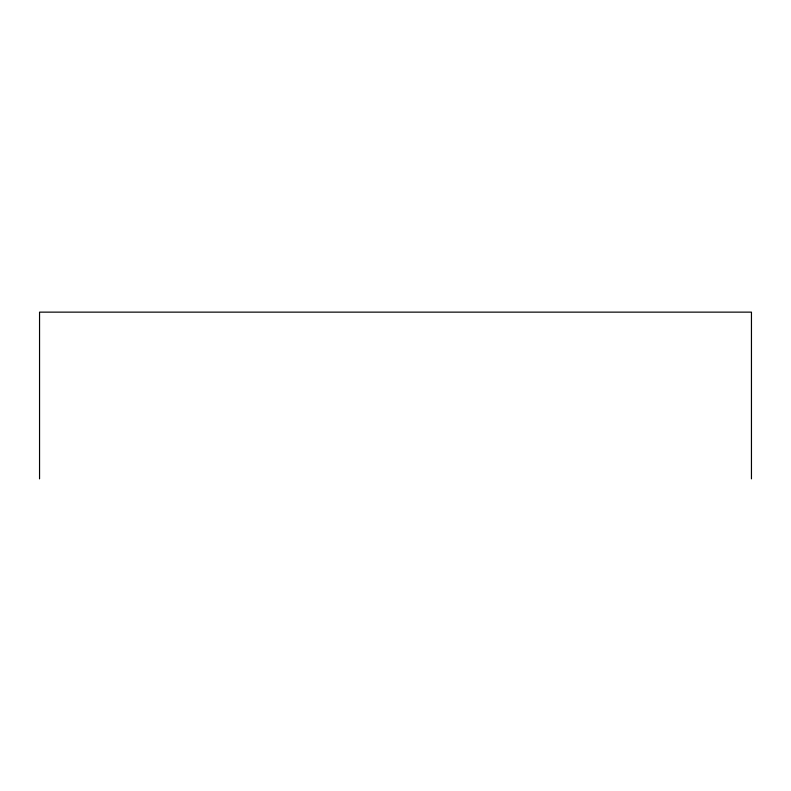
<?xml version="1.0" encoding="UTF-8"?>
<svg xmlns="http://www.w3.org/2000/svg" width="791" height="791" viewBox="0 0 791 791"><rect width="100%" height="100%" fill="white"/><g stroke="black" fill="none" stroke-linecap="round" stroke-linejoin="round"><path stroke-width="1.19" d="M751.45 478.862L751.45 312.138L39.55 312.138L39.55 478.862"/></g></svg>
